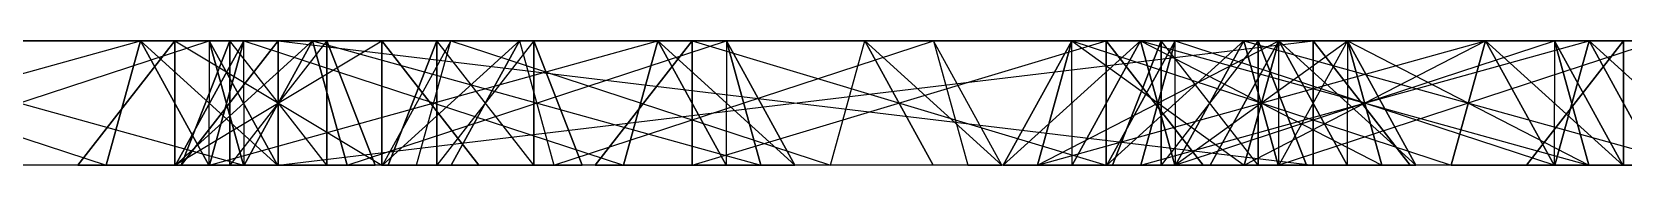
# Model space of a CAD drawing. Extents: x -3500 to 3500, y -22 to 22.
# Drawn here: x -1375.24 to -1345.1, y 19.69 to 22.05 of the extents above; entities that cross this region are included whole.
import ezdxf

# ---------------------------------------------------------------- set-up
doc = ezdxf.new("R2010")
doc.units = 0
doc.layers.add('UB3D', color=1, linetype='CONTINUOUS')

msp = doc.modelspace()

# ---------------------------------------------------------------- linework, layer by layer
at = {"layer": 'UB3D', "color": 2}
for points in [[(-1381.669488, 19.685039, 1394.524567), (-1381.018465, 22.047244, 1393.876457), (-1373.830472, 19.685039, 1402.398583)], [(-1381.018465, 22.047244, 1368.958189), (-1381.669488, 19.685039, 1368.310079), (-1373.179449, 22.047244, 1361.084173)], [(-1381.669488, 19.685039, 1368.310079), (-1373.179449, 22.047244, 1361.084173), (-1373.830472, 19.685039, 1360.436063)], [(-1381.018465, 22.047244, 1393.876457), (-1373.830472, 19.685039, 1402.398583), (-1373.179449, 22.047244, 1401.750472)], [(-1379.716496, 22.047244, 1392.580236), (-1381.018465, 22.047244, 1393.876457), (-1371.87748, 22.047244, 1400.454252)], [(-1381.018465, 22.047244, 1393.876457), (-1371.87748, 22.047244, 1400.454252), (-1373.179449, 22.047244, 1401.750472)], [(-1381.018465, 22.047244, 1368.958189), (-1379.716496, 22.047244, 1370.254409), (-1373.179449, 22.047244, 1361.084173)], [(-1379.716496, 22.047244, 1392.580236), (-1379.065472, 19.685039, 1391.932126), (-1371.87748, 22.047244, 1400.454252)], [(-1379.065472, 19.685039, 1370.90252), (-1379.716496, 22.047244, 1370.254409), (-1371.226457, 19.685039, 1363.028504)], [(-1379.716496, 22.047244, 1370.254409), (-1371.226457, 19.685039, 1363.028504), (-1371.87748, 22.047244, 1362.380394)], [(-1379.716496, 22.047244, 1370.254409), (-1373.179449, 22.047244, 1361.084173), (-1371.87748, 22.047244, 1362.380394)], [(-1379.065472, 19.685039, 1391.932126), (-1371.87748, 22.047244, 1400.454252), (-1371.226457, 19.685039, 1399.806142)], [(-1374.365709, 19.685039, 1400.18374), (-1372.528465, 22.047244, 1400.18374), (-1372.528465, 19.685039, 1399.265118)], [(-1374.365709, 19.685039, 1402.020984), (-1372.528465, 19.685039, 1402.939606), (-1372.528465, 22.047244, 1402.020984)], [(-1374.365709, 19.685039, 1400.18374), (-1374.365709, 19.685039, 1402.020984), (-1372.528465, 22.047244, 1400.18374)], [(-1374.365709, 19.685039, 1402.020984), (-1372.528465, 22.047244, 1400.18374), (-1372.528465, 22.047244, 1402.020984)], [(-1374.365709, 19.685039, 1360.813661), (-1372.528465, 22.047244, 1360.813661), (-1372.528465, 19.685039, 1359.895039)], [(-1374.365709, 19.685039, 1362.650906), (-1372.528465, 19.685039, 1363.569528), (-1372.528465, 22.047244, 1362.650906)], [(-1374.365709, 19.685039, 1360.813661), (-1374.365709, 19.685039, 1362.650906), (-1372.528465, 22.047244, 1360.813661)], [(-1374.365709, 19.685039, 1362.650906), (-1372.528465, 22.047244, 1360.813661), (-1372.528465, 22.047244, 1362.650906)], [(-1373.830472, 19.685039, 1402.398583), (-1373.179449, 22.047244, 1401.750472), (-1371.883228, 19.685039, 1403.05248)], [(-1373.179449, 22.047244, 1361.084173), (-1373.830472, 19.685039, 1360.436063), (-1371.883228, 19.685039, 1359.782165)], [(-1371.87748, 22.047244, 1400.454252), (-1373.179449, 22.047244, 1401.750472), (-1370.58126, 19.685039, 1401.75626)], [(-1373.179449, 22.047244, 1401.750472), (-1370.58126, 19.685039, 1401.75626), (-1371.883228, 19.685039, 1403.05248)], [(-1373.179449, 22.047244, 1361.084173), (-1371.87748, 22.047244, 1362.380394), (-1371.883228, 19.685039, 1359.782165)], [(-1372.528465, 22.047244, 1400.18374), (-1372.528465, 19.685039, 1399.265118), (-1368.608937, 22.047244, 1400.18374)], [(-1372.528465, 19.685039, 1399.265118), (-1368.608937, 22.047244, 1400.18374), (-1368.608937, 19.685039, 1399.265118)], [(-1372.528465, 19.685039, 1402.939606), (-1372.528465, 22.047244, 1402.020984), (-1368.608937, 19.685039, 1402.939606)], [(-1372.528465, 22.047244, 1402.020984), (-1368.608937, 19.685039, 1402.939606), (-1368.608937, 22.047244, 1402.020984)], [(-1372.528465, 22.047244, 1400.18374), (-1372.528465, 22.047244, 1402.020984), (-1368.608937, 22.047244, 1400.18374)], [(-1372.528465, 22.047244, 1402.020984), (-1368.608937, 22.047244, 1400.18374), (-1368.608937, 22.047244, 1402.020984)], [(-1372.528465, 22.047244, 1360.813661), (-1372.528465, 19.685039, 1359.895039), (-1368.608937, 22.047244, 1360.813661)], [(-1372.528465, 19.685039, 1359.895039), (-1368.608937, 22.047244, 1360.813661), (-1368.608937, 19.685039, 1359.895039)], [(-1372.528465, 19.685039, 1363.569528), (-1372.528465, 22.047244, 1362.650906), (-1368.608937, 19.685039, 1363.569528)], [(-1372.528465, 22.047244, 1362.650906), (-1368.608937, 19.685039, 1363.569528), (-1368.608937, 22.047244, 1362.650906)], [(-1372.528465, 22.047244, 1360.813661), (-1372.528465, 22.047244, 1362.650906), (-1368.608937, 22.047244, 1360.813661)], [(-1372.528465, 22.047244, 1362.650906), (-1368.608937, 22.047244, 1360.813661), (-1368.608937, 22.047244, 1362.650906)], [(-1372.515906, 19.685039, 1227.220118), (-1371.870709, 19.685039, 1229.170236), (-1371.219685, 22.047244, 1228.522126)], [(-1371.213937, 19.685039, 1225.923898), (-1372.515906, 19.685039, 1227.220118), (-1369.917717, 22.047244, 1227.225906)], [(-1372.515906, 19.685039, 1227.220118), (-1369.917717, 22.047244, 1227.225906), (-1371.219685, 22.047244, 1228.522126)], [(-1372.515906, 19.685039, 1216.71689), (-1371.219685, 22.047244, 1215.414882), (-1371.870709, 19.685039, 1214.766772)], [(-1372.515906, 19.685039, 1216.71689), (-1371.213937, 19.685039, 1218.01311), (-1371.219685, 22.047244, 1215.414882)], [(-1372.515906, 19.685039, 1282.338228), (-1371.870709, 19.685039, 1284.288346), (-1371.219685, 22.047244, 1283.640236)], [(-1371.213937, 19.685039, 1281.042008), (-1372.515906, 19.685039, 1282.338228), (-1369.917717, 22.047244, 1282.344016)], [(-1372.515906, 19.685039, 1282.338228), (-1369.917717, 22.047244, 1282.344016), (-1371.219685, 22.047244, 1283.640236)], [(-1372.515906, 19.685039, 1271.835), (-1371.219685, 22.047244, 1270.532992), (-1371.870709, 19.685039, 1269.884882)], [(-1372.515906, 19.685039, 1271.835), (-1371.213937, 19.685039, 1273.13122), (-1371.219685, 22.047244, 1270.532992)], [(-1371.487323, 19.685039, 1229.71126), (-1371.487323, 22.047244, 1227.874016), (-1372.405945, 19.685039, 1227.874016)], [(-1371.487323, 22.047244, 1227.874016), (-1372.405945, 19.685039, 1227.874016), (-1371.487323, 22.047244, 1216.062992)], [(-1372.405945, 19.685039, 1227.874016), (-1371.487323, 22.047244, 1216.062992), (-1372.405945, 19.685039, 1216.062992)], [(-1371.487323, 22.047244, 1216.062992), (-1372.405945, 19.685039, 1216.062992), (-1371.487323, 19.685039, 1214.225748)], [(-1372.405945, 19.685039, 1219.081378), (-1370.568701, 22.047244, 1219.081378), (-1370.568701, 19.685039, 1218.162756)], [(-1372.405945, 19.685039, 1220.918622), (-1370.568701, 19.685039, 1221.837244), (-1370.568701, 22.047244, 1220.918622)], [(-1372.405945, 19.685039, 1219.081378), (-1372.405945, 19.685039, 1220.918622), (-1370.568701, 22.047244, 1219.081378)], [(-1372.405945, 19.685039, 1220.918622), (-1370.568701, 22.047244, 1219.081378), (-1370.568701, 22.047244, 1220.918622)], [(-1371.487323, 19.685039, 1284.82937), (-1371.487323, 22.047244, 1282.992126), (-1372.405945, 19.685039, 1282.992126)], [(-1371.487323, 22.047244, 1282.992126), (-1372.405945, 19.685039, 1282.992126), (-1371.487323, 22.047244, 1271.181102)], [(-1372.405945, 19.685039, 1282.992126), (-1371.487323, 22.047244, 1271.181102), (-1372.405945, 19.685039, 1271.181102)], [(-1371.487323, 22.047244, 1271.181102), (-1372.405945, 19.685039, 1271.181102), (-1371.487323, 19.685039, 1269.343858)], [(-1371.87748, 22.047244, 1362.380394), (-1371.883228, 19.685039, 1359.782165), (-1370.58126, 19.685039, 1361.078386)], [(-1371.87748, 22.047244, 1400.454252), (-1371.226457, 19.685039, 1399.806142), (-1370.58126, 19.685039, 1401.75626)], [(-1371.226457, 19.685039, 1363.028504), (-1371.87748, 22.047244, 1362.380394), (-1370.58126, 19.685039, 1361.078386)], [(-1371.870709, 19.685039, 1229.170236), (-1371.219685, 22.047244, 1228.522126), (-1364.031693, 19.685039, 1237.044252)], [(-1371.219685, 22.047244, 1215.414882), (-1371.870709, 19.685039, 1214.766772), (-1363.380669, 22.047244, 1207.540866)], [(-1371.870709, 19.685039, 1214.766772), (-1363.380669, 22.047244, 1207.540866), (-1364.031693, 19.685039, 1206.892756)], [(-1371.870709, 19.685039, 1284.288346), (-1371.219685, 22.047244, 1283.640236), (-1364.031693, 19.685039, 1292.162362)], [(-1371.219685, 22.047244, 1270.532992), (-1371.870709, 19.685039, 1269.884882), (-1363.380669, 22.047244, 1262.658976)], [(-1371.870709, 19.685039, 1269.884882), (-1363.380669, 22.047244, 1262.658976), (-1364.031693, 19.685039, 1262.010866)], [(-1371.487323, 19.685039, 1229.71126), (-1369.650079, 19.685039, 1229.71126), (-1371.487323, 22.047244, 1227.874016)], [(-1369.650079, 19.685039, 1229.71126), (-1371.487323, 22.047244, 1227.874016), (-1369.650079, 22.047244, 1227.874016)], [(-1371.487323, 22.047244, 1227.874016), (-1369.650079, 22.047244, 1227.874016), (-1371.487323, 22.047244, 1216.062992)], [(-1369.650079, 22.047244, 1227.874016), (-1371.487323, 22.047244, 1216.062992), (-1369.650079, 22.047244, 1216.062992)], [(-1371.487323, 22.047244, 1216.062992), (-1369.650079, 22.047244, 1216.062992), (-1371.487323, 19.685039, 1214.225748)], [(-1369.650079, 22.047244, 1216.062992), (-1371.487323, 19.685039, 1214.225748), (-1369.650079, 19.685039, 1214.225748)], [(-1371.487323, 19.685039, 1284.82937), (-1369.650079, 19.685039, 1284.82937), (-1371.487323, 22.047244, 1282.992126)], [(-1369.650079, 19.685039, 1284.82937), (-1371.487323, 22.047244, 1282.992126), (-1369.650079, 22.047244, 1282.992126)], [(-1371.487323, 22.047244, 1282.992126), (-1369.650079, 22.047244, 1282.992126), (-1371.487323, 22.047244, 1271.181102)], [(-1369.650079, 22.047244, 1282.992126), (-1371.487323, 22.047244, 1271.181102), (-1369.650079, 22.047244, 1271.181102)], [(-1371.487323, 22.047244, 1271.181102), (-1369.650079, 22.047244, 1271.181102), (-1371.487323, 19.685039, 1269.343858)], [(-1369.650079, 22.047244, 1271.181102), (-1371.487323, 19.685039, 1269.343858), (-1369.650079, 19.685039, 1269.343858)], [(-1371.219685, 22.047244, 1228.522126), (-1364.031693, 19.685039, 1237.044252), (-1363.380669, 22.047244, 1236.396142)], [(-1369.917717, 22.047244, 1227.225906), (-1371.219685, 22.047244, 1228.522126), (-1362.078701, 22.047244, 1235.099921)], [(-1371.219685, 22.047244, 1228.522126), (-1362.078701, 22.047244, 1235.099921), (-1363.380669, 22.047244, 1236.396142)], [(-1371.213937, 19.685039, 1218.01311), (-1371.219685, 22.047244, 1215.414882), (-1369.917717, 22.047244, 1216.711102)], [(-1371.219685, 22.047244, 1215.414882), (-1369.917717, 22.047244, 1216.711102), (-1363.380669, 22.047244, 1207.540866)], [(-1371.219685, 22.047244, 1283.640236), (-1364.031693, 19.685039, 1292.162362), (-1363.380669, 22.047244, 1291.514252)], [(-1369.917717, 22.047244, 1282.344016), (-1371.219685, 22.047244, 1283.640236), (-1362.078701, 22.047244, 1290.218031)], [(-1371.219685, 22.047244, 1283.640236), (-1362.078701, 22.047244, 1290.218031), (-1363.380669, 22.047244, 1291.514252)], [(-1371.213937, 19.685039, 1273.13122), (-1371.219685, 22.047244, 1270.532992), (-1369.917717, 22.047244, 1271.829213)], [(-1371.219685, 22.047244, 1270.532992), (-1369.917717, 22.047244, 1271.829213), (-1363.380669, 22.047244, 1262.658976)], [(-1371.213937, 19.685039, 1225.923898), (-1369.917717, 22.047244, 1227.225906), (-1369.266693, 19.685039, 1226.577795)], [(-1371.213937, 19.685039, 1218.01311), (-1369.266693, 19.685039, 1217.359213), (-1369.917717, 22.047244, 1216.711102)], [(-1371.213937, 19.685039, 1281.042008), (-1369.917717, 22.047244, 1282.344016), (-1369.266693, 19.685039, 1281.695906)], [(-1371.213937, 19.685039, 1273.13122), (-1369.266693, 19.685039, 1272.477323), (-1369.917717, 22.047244, 1271.829213)], [(-1370.568701, 22.047244, 1219.081378), (-1370.568701, 19.685039, 1218.162756), (-1350.971142, 22.047244, 1219.081378)], [(-1370.568701, 19.685039, 1218.162756), (-1350.971142, 22.047244, 1219.081378), (-1350.971142, 19.685039, 1218.162756)], [(-1370.568701, 19.685039, 1221.837244), (-1370.568701, 22.047244, 1220.918622), (-1350.971142, 19.685039, 1221.837244)], [(-1370.568701, 22.047244, 1220.918622), (-1350.971142, 19.685039, 1221.837244), (-1350.971142, 22.047244, 1220.918622)], [(-1370.568701, 22.047244, 1219.081378), (-1370.568701, 22.047244, 1220.918622), (-1350.971142, 22.047244, 1219.081378)], [(-1370.568701, 22.047244, 1220.918622), (-1350.971142, 22.047244, 1219.081378), (-1350.971142, 22.047244, 1220.918622)], [(-1369.917717, 22.047244, 1227.225906), (-1369.266693, 19.685039, 1226.577795), (-1362.078701, 22.047244, 1235.099921)], [(-1369.266693, 19.685039, 1217.359213), (-1369.917717, 22.047244, 1216.711102), (-1361.427677, 19.685039, 1209.485197)], [(-1369.917717, 22.047244, 1216.711102), (-1361.427677, 19.685039, 1209.485197), (-1362.078701, 22.047244, 1208.837087)], [(-1369.917717, 22.047244, 1216.711102), (-1363.380669, 22.047244, 1207.540866), (-1362.078701, 22.047244, 1208.837087)], [(-1369.917717, 22.047244, 1282.344016), (-1369.266693, 19.685039, 1281.695906), (-1362.078701, 22.047244, 1290.218031)], [(-1369.266693, 19.685039, 1272.477323), (-1369.917717, 22.047244, 1271.829213), (-1361.427677, 19.685039, 1264.603307)], [(-1369.917717, 22.047244, 1271.829213), (-1361.427677, 19.685039, 1264.603307), (-1362.078701, 22.047244, 1263.955197)], [(-1369.917717, 22.047244, 1271.829213), (-1363.380669, 22.047244, 1262.658976), (-1362.078701, 22.047244, 1263.955197)], [(-1369.650079, 19.685039, 1229.71126), (-1368.731457, 19.685039, 1227.874016), (-1369.650079, 22.047244, 1227.874016)], [(-1368.731457, 19.685039, 1227.874016), (-1369.650079, 22.047244, 1227.874016), (-1368.731457, 19.685039, 1216.062992)], [(-1369.650079, 22.047244, 1227.874016), (-1368.731457, 19.685039, 1216.062992), (-1369.650079, 22.047244, 1216.062992)], [(-1368.731457, 19.685039, 1216.062992), (-1369.650079, 22.047244, 1216.062992), (-1369.650079, 19.685039, 1214.225748)], [(-1369.650079, 19.685039, 1284.82937), (-1368.731457, 19.685039, 1282.992126), (-1369.650079, 22.047244, 1282.992126)], [(-1368.731457, 19.685039, 1282.992126), (-1369.650079, 22.047244, 1282.992126), (-1368.731457, 19.685039, 1271.181102)], [(-1369.650079, 22.047244, 1282.992126), (-1368.731457, 19.685039, 1271.181102), (-1369.650079, 22.047244, 1271.181102)], [(-1368.731457, 19.685039, 1271.181102), (-1369.650079, 22.047244, 1271.181102), (-1369.650079, 19.685039, 1269.343858)], [(-1369.266693, 19.685039, 1226.577795), (-1362.078701, 22.047244, 1235.099921), (-1361.427677, 19.685039, 1234.451811)], [(-1369.266693, 19.685039, 1281.695906), (-1362.078701, 22.047244, 1290.218031), (-1361.427677, 19.685039, 1289.569921)], [(-1368.608937, 22.047244, 1400.18374), (-1368.608937, 19.685039, 1399.265118), (-1366.771693, 19.685039, 1400.18374)], [(-1368.608937, 19.685039, 1402.939606), (-1368.608937, 22.047244, 1402.020984), (-1366.771693, 19.685039, 1402.020984)], [(-1368.608937, 22.047244, 1400.18374), (-1368.608937, 22.047244, 1402.020984), (-1366.771693, 19.685039, 1400.18374)], [(-1368.608937, 22.047244, 1402.020984), (-1366.771693, 19.685039, 1400.18374), (-1366.771693, 19.685039, 1402.020984)], [(-1368.608937, 22.047244, 1360.813661), (-1368.608937, 19.685039, 1359.895039), (-1366.771693, 19.685039, 1360.813661)], [(-1368.608937, 19.685039, 1363.569528), (-1368.608937, 22.047244, 1362.650906), (-1366.771693, 19.685039, 1362.650906)], [(-1368.608937, 22.047244, 1360.813661), (-1368.608937, 22.047244, 1362.650906), (-1366.771693, 19.685039, 1360.813661)], [(-1368.608937, 22.047244, 1362.650906), (-1366.771693, 19.685039, 1360.813661), (-1366.771693, 19.685039, 1362.650906)], [(-1368.596378, 19.685039, 1337.456339), (-1367.951181, 19.685039, 1339.406457), (-1367.300157, 22.047244, 1338.758346)], [(-1367.294409, 19.685039, 1336.160118), (-1368.596378, 19.685039, 1337.456339), (-1365.998189, 22.047244, 1337.462126)], [(-1368.596378, 19.685039, 1337.456339), (-1365.998189, 22.047244, 1337.462126), (-1367.300157, 22.047244, 1338.758346)], [(-1367.567795, 19.685039, 1339.94748), (-1367.567795, 22.047244, 1338.110236), (-1368.486417, 19.685039, 1338.110236)], [(-1367.567795, 22.047244, 1338.110236), (-1368.486417, 19.685039, 1338.110236), (-1367.567795, 22.047244, 1306.614173)], [(-1368.486417, 19.685039, 1338.110236), (-1367.567795, 22.047244, 1306.614173), (-1368.486417, 19.685039, 1306.614173)], [(-1367.567795, 22.047244, 1306.614173), (-1368.486417, 19.685039, 1306.614173), (-1367.567795, 19.685039, 1304.776929)], [(-1367.951181, 19.685039, 1339.406457), (-1367.300157, 22.047244, 1338.758346), (-1360.112165, 19.685039, 1347.280472)], [(-1367.567795, 19.685039, 1339.94748), (-1365.730551, 19.685039, 1339.94748), (-1367.567795, 22.047244, 1338.110236)], [(-1365.730551, 19.685039, 1339.94748), (-1367.567795, 22.047244, 1338.110236), (-1365.730551, 22.047244, 1338.110236)], [(-1367.567795, 22.047244, 1338.110236), (-1365.730551, 22.047244, 1338.110236), (-1367.567795, 22.047244, 1306.614173)], [(-1365.730551, 22.047244, 1338.110236), (-1367.567795, 22.047244, 1306.614173), (-1365.730551, 22.047244, 1306.614173)], [(-1367.567795, 22.047244, 1306.614173), (-1365.730551, 22.047244, 1306.614173), (-1367.567795, 19.685039, 1304.776929)], [(-1365.730551, 22.047244, 1306.614173), (-1367.567795, 19.685039, 1304.776929), (-1365.730551, 19.685039, 1304.776929)], [(-1367.300157, 22.047244, 1338.758346), (-1360.112165, 19.685039, 1347.280472), (-1359.461142, 22.047244, 1346.632362)], [(-1365.998189, 22.047244, 1337.462126), (-1367.300157, 22.047244, 1338.758346), (-1358.159173, 22.047244, 1345.336142)], [(-1367.300157, 22.047244, 1338.758346), (-1358.159173, 22.047244, 1345.336142), (-1359.461142, 22.047244, 1346.632362)], [(-1367.294409, 19.685039, 1336.160118), (-1365.998189, 22.047244, 1337.462126), (-1365.347165, 19.685039, 1336.814016)], [(-1365.998189, 22.047244, 1337.462126), (-1365.347165, 19.685039, 1336.814016), (-1358.159173, 22.047244, 1345.336142)], [(-1365.730551, 19.685039, 1339.94748), (-1364.811929, 19.685039, 1338.110236), (-1365.730551, 22.047244, 1338.110236)], [(-1364.811929, 19.685039, 1338.110236), (-1365.730551, 22.047244, 1338.110236), (-1364.811929, 19.685039, 1306.614173)], [(-1365.730551, 22.047244, 1338.110236), (-1364.811929, 19.685039, 1306.614173), (-1365.730551, 22.047244, 1306.614173)], [(-1364.811929, 19.685039, 1306.614173), (-1365.730551, 22.047244, 1306.614173), (-1365.730551, 19.685039, 1304.776929)], [(-1365.347165, 19.685039, 1336.814016), (-1358.159173, 22.047244, 1345.336142), (-1357.50815, 19.685039, 1344.688031)], [(-1364.566929, 19.685039, 1234.829409), (-1362.729685, 22.047244, 1234.829409), (-1362.729685, 19.685039, 1233.910787)], [(-1364.566929, 19.685039, 1236.666654), (-1362.729685, 19.685039, 1237.585276), (-1362.729685, 22.047244, 1236.666654)], [(-1364.566929, 19.685039, 1234.829409), (-1364.566929, 19.685039, 1236.666654), (-1362.729685, 22.047244, 1234.829409)], [(-1364.566929, 19.685039, 1236.666654), (-1362.729685, 22.047244, 1234.829409), (-1362.729685, 22.047244, 1236.666654)], [(-1364.566929, 19.685039, 1207.270354), (-1362.729685, 22.047244, 1207.270354), (-1362.729685, 19.685039, 1206.351732)], [(-1364.566929, 19.685039, 1209.107598), (-1362.729685, 19.685039, 1210.02622), (-1362.729685, 22.047244, 1209.107598)], [(-1364.566929, 19.685039, 1207.270354), (-1364.566929, 19.685039, 1209.107598), (-1362.729685, 22.047244, 1207.270354)], [(-1364.566929, 19.685039, 1209.107598), (-1362.729685, 22.047244, 1207.270354), (-1362.729685, 22.047244, 1209.107598)], [(-1364.566929, 19.685039, 1289.94752), (-1362.729685, 22.047244, 1289.94752), (-1362.729685, 19.685039, 1289.028898)], [(-1364.566929, 19.685039, 1291.784764), (-1362.729685, 19.685039, 1292.703386), (-1362.729685, 22.047244, 1291.784764)], [(-1364.566929, 19.685039, 1289.94752), (-1364.566929, 19.685039, 1291.784764), (-1362.729685, 22.047244, 1289.94752)], [(-1364.566929, 19.685039, 1291.784764), (-1362.729685, 22.047244, 1289.94752), (-1362.729685, 22.047244, 1291.784764)], [(-1364.566929, 19.685039, 1262.388465), (-1362.729685, 22.047244, 1262.388465), (-1362.729685, 19.685039, 1261.469843)], [(-1364.566929, 19.685039, 1264.225709), (-1362.729685, 19.685039, 1265.144331), (-1362.729685, 22.047244, 1264.225709)], [(-1364.566929, 19.685039, 1262.388465), (-1364.566929, 19.685039, 1264.225709), (-1362.729685, 22.047244, 1262.388465)], [(-1364.566929, 19.685039, 1264.225709), (-1362.729685, 22.047244, 1262.388465), (-1362.729685, 22.047244, 1264.225709)], [(-1364.031693, 19.685039, 1237.044252), (-1363.380669, 22.047244, 1236.396142), (-1362.084449, 19.685039, 1237.69815)], [(-1363.380669, 22.047244, 1207.540866), (-1364.031693, 19.685039, 1206.892756), (-1362.084449, 19.685039, 1206.238858)], [(-1364.031693, 19.685039, 1292.162362), (-1363.380669, 22.047244, 1291.514252), (-1362.084449, 19.685039, 1292.81626)], [(-1363.380669, 22.047244, 1262.658976), (-1364.031693, 19.685039, 1262.010866), (-1362.084449, 19.685039, 1261.356969)], [(-1362.078701, 22.047244, 1235.099921), (-1363.380669, 22.047244, 1236.396142), (-1360.78248, 19.685039, 1236.401929)], [(-1363.380669, 22.047244, 1236.396142), (-1360.78248, 19.685039, 1236.401929), (-1362.084449, 19.685039, 1237.69815)], [(-1363.380669, 22.047244, 1207.540866), (-1362.078701, 22.047244, 1208.837087), (-1362.084449, 19.685039, 1206.238858)], [(-1362.078701, 22.047244, 1290.218031), (-1363.380669, 22.047244, 1291.514252), (-1360.78248, 19.685039, 1291.520039)], [(-1363.380669, 22.047244, 1291.514252), (-1360.78248, 19.685039, 1291.520039), (-1362.084449, 19.685039, 1292.81626)], [(-1363.380669, 22.047244, 1262.658976), (-1362.078701, 22.047244, 1263.955197), (-1362.084449, 19.685039, 1261.356969)], [(-1362.729685, 22.047244, 1234.829409), (-1362.729685, 19.685039, 1233.910787), (-1354.890669, 22.047244, 1234.829409)], [(-1362.729685, 19.685039, 1233.910787), (-1354.890669, 22.047244, 1234.829409), (-1354.890669, 19.685039, 1233.910787)], [(-1362.729685, 19.685039, 1237.585276), (-1362.729685, 22.047244, 1236.666654), (-1354.890669, 19.685039, 1237.585276)], [(-1362.729685, 22.047244, 1236.666654), (-1354.890669, 19.685039, 1237.585276), (-1354.890669, 22.047244, 1236.666654)], [(-1362.729685, 22.047244, 1234.829409), (-1362.729685, 22.047244, 1236.666654), (-1354.890669, 22.047244, 1234.829409)], [(-1362.729685, 22.047244, 1236.666654), (-1354.890669, 22.047244, 1234.829409), (-1354.890669, 22.047244, 1236.666654)], [(-1362.729685, 22.047244, 1207.270354), (-1362.729685, 19.685039, 1206.351732), (-1354.890669, 22.047244, 1207.270354)], [(-1362.729685, 19.685039, 1206.351732), (-1354.890669, 22.047244, 1207.270354), (-1354.890669, 19.685039, 1206.351732)], [(-1362.729685, 19.685039, 1210.02622), (-1362.729685, 22.047244, 1209.107598), (-1354.890669, 19.685039, 1210.02622)], [(-1362.729685, 22.047244, 1209.107598), (-1354.890669, 19.685039, 1210.02622), (-1354.890669, 22.047244, 1209.107598)], [(-1362.729685, 22.047244, 1207.270354), (-1362.729685, 22.047244, 1209.107598), (-1354.890669, 22.047244, 1207.270354)], [(-1362.729685, 22.047244, 1209.107598), (-1354.890669, 22.047244, 1207.270354), (-1354.890669, 22.047244, 1209.107598)], [(-1362.729685, 22.047244, 1289.94752), (-1362.729685, 19.685039, 1289.028898), (-1354.890669, 22.047244, 1289.94752)], [(-1362.729685, 19.685039, 1289.028898), (-1354.890669, 22.047244, 1289.94752), (-1354.890669, 19.685039, 1289.028898)], [(-1362.729685, 19.685039, 1292.703386), (-1362.729685, 22.047244, 1291.784764), (-1354.890669, 19.685039, 1292.703386)], [(-1362.729685, 22.047244, 1291.784764), (-1354.890669, 19.685039, 1292.703386), (-1354.890669, 22.047244, 1291.784764)], [(-1362.729685, 22.047244, 1289.94752), (-1362.729685, 22.047244, 1291.784764), (-1354.890669, 22.047244, 1289.94752)], [(-1362.729685, 22.047244, 1291.784764), (-1354.890669, 22.047244, 1289.94752), (-1354.890669, 22.047244, 1291.784764)], [(-1362.729685, 22.047244, 1262.388465), (-1362.729685, 19.685039, 1261.469843), (-1354.890669, 22.047244, 1262.388465)], [(-1362.729685, 19.685039, 1261.469843), (-1354.890669, 22.047244, 1262.388465), (-1354.890669, 19.685039, 1261.469843)], [(-1362.729685, 19.685039, 1265.144331), (-1362.729685, 22.047244, 1264.225709), (-1354.890669, 19.685039, 1265.144331)], [(-1362.729685, 22.047244, 1264.225709), (-1354.890669, 19.685039, 1265.144331), (-1354.890669, 22.047244, 1264.225709)], [(-1362.729685, 22.047244, 1262.388465), (-1362.729685, 22.047244, 1264.225709), (-1354.890669, 22.047244, 1262.388465)], [(-1362.729685, 22.047244, 1264.225709), (-1354.890669, 22.047244, 1262.388465), (-1354.890669, 22.047244, 1264.225709)], [(-1362.078701, 22.047244, 1208.837087), (-1362.084449, 19.685039, 1206.238858), (-1360.78248, 19.685039, 1207.535079)], [(-1362.078701, 22.047244, 1263.955197), (-1362.084449, 19.685039, 1261.356969), (-1360.78248, 19.685039, 1262.653189)], [(-1362.078701, 22.047244, 1235.099921), (-1361.427677, 19.685039, 1234.451811), (-1360.78248, 19.685039, 1236.401929)], [(-1361.427677, 19.685039, 1209.485197), (-1362.078701, 22.047244, 1208.837087), (-1360.78248, 19.685039, 1207.535079)], [(-1362.078701, 22.047244, 1290.218031), (-1361.427677, 19.685039, 1289.569921), (-1360.78248, 19.685039, 1291.520039)], [(-1361.427677, 19.685039, 1264.603307), (-1362.078701, 22.047244, 1263.955197), (-1360.78248, 19.685039, 1262.653189)], [(-1360.112165, 19.685039, 1347.280472), (-1359.461142, 22.047244, 1346.632362), (-1358.164921, 19.685039, 1347.93437)], [(-1358.159173, 22.047244, 1345.336142), (-1359.461142, 22.047244, 1346.632362), (-1356.862953, 19.685039, 1346.63815)], [(-1359.461142, 22.047244, 1346.632362), (-1356.862953, 19.685039, 1346.63815), (-1358.164921, 19.685039, 1347.93437)], [(-1358.159173, 22.047244, 1345.336142), (-1357.50815, 19.685039, 1344.688031), (-1356.862953, 19.685039, 1346.63815)], [(-1356.837874, 19.685039, 1236.401929), (-1355.541654, 22.047244, 1235.099921), (-1356.192677, 19.685039, 1234.451811)], [(-1356.837874, 19.685039, 1236.401929), (-1355.535906, 19.685039, 1237.69815), (-1355.541654, 22.047244, 1235.099921)], [(-1356.837874, 19.685039, 1207.535079), (-1356.192677, 19.685039, 1209.485197), (-1355.541654, 22.047244, 1208.837087)], [(-1355.535906, 19.685039, 1206.238858), (-1356.837874, 19.685039, 1207.535079), (-1354.239685, 22.047244, 1207.540866)], [(-1356.837874, 19.685039, 1207.535079), (-1354.239685, 22.047244, 1207.540866), (-1355.541654, 22.047244, 1208.837087)], [(-1356.837874, 19.685039, 1291.520039), (-1355.541654, 22.047244, 1290.218031), (-1356.192677, 19.685039, 1289.569921)], [(-1356.837874, 19.685039, 1291.520039), (-1355.535906, 19.685039, 1292.81626), (-1355.541654, 22.047244, 1290.218031)], [(-1356.837874, 19.685039, 1262.653189), (-1356.192677, 19.685039, 1264.603307), (-1355.541654, 22.047244, 1263.955197)], [(-1355.535906, 19.685039, 1261.356969), (-1356.837874, 19.685039, 1262.653189), (-1354.239685, 22.047244, 1262.658976)], [(-1356.837874, 19.685039, 1262.653189), (-1354.239685, 22.047244, 1262.658976), (-1355.541654, 22.047244, 1263.955197)], [(-1355.541654, 22.047244, 1235.099921), (-1356.192677, 19.685039, 1234.451811), (-1347.702638, 22.047244, 1227.225906)], [(-1356.192677, 19.685039, 1234.451811), (-1347.702638, 22.047244, 1227.225906), (-1348.353661, 19.685039, 1226.577795)], [(-1356.192677, 19.685039, 1209.485197), (-1355.541654, 22.047244, 1208.837087), (-1348.353661, 19.685039, 1217.359213)], [(-1355.541654, 22.047244, 1290.218031), (-1356.192677, 19.685039, 1289.569921), (-1351.622126, 22.047244, 1286.281024)], [(-1356.192677, 19.685039, 1289.569921), (-1351.622126, 22.047244, 1286.281024), (-1352.27315, 19.685039, 1285.632913)], [(-1356.192677, 19.685039, 1264.603307), (-1355.541654, 22.047244, 1263.955197), (-1352.27315, 19.685039, 1268.540315)], [(-1355.535906, 19.685039, 1237.69815), (-1355.541654, 22.047244, 1235.099921), (-1354.239685, 22.047244, 1236.396142)], [(-1355.541654, 22.047244, 1235.099921), (-1354.239685, 22.047244, 1236.396142), (-1347.702638, 22.047244, 1227.225906)], [(-1355.541654, 22.047244, 1208.837087), (-1348.353661, 19.685039, 1217.359213), (-1347.702638, 22.047244, 1216.711102)], [(-1354.239685, 22.047244, 1207.540866), (-1355.541654, 22.047244, 1208.837087), (-1346.400669, 22.047244, 1215.414882)], [(-1355.541654, 22.047244, 1208.837087), (-1346.400669, 22.047244, 1215.414882), (-1347.702638, 22.047244, 1216.711102)], [(-1355.535906, 19.685039, 1292.81626), (-1355.541654, 22.047244, 1290.218031), (-1354.239685, 22.047244, 1291.514252)], [(-1355.541654, 22.047244, 1290.218031), (-1354.239685, 22.047244, 1291.514252), (-1351.622126, 22.047244, 1286.281024)], [(-1355.541654, 22.047244, 1263.955197), (-1352.27315, 19.685039, 1268.540315), (-1351.622126, 22.047244, 1267.892205)], [(-1354.239685, 22.047244, 1262.658976), (-1355.541654, 22.047244, 1263.955197), (-1350.320157, 22.047244, 1266.595984)], [(-1355.541654, 22.047244, 1263.955197), (-1350.320157, 22.047244, 1266.595984), (-1351.622126, 22.047244, 1267.892205)], [(-1355.535906, 19.685039, 1237.69815), (-1353.588661, 19.685039, 1237.044252), (-1354.239685, 22.047244, 1236.396142)], [(-1355.535906, 19.685039, 1206.238858), (-1354.239685, 22.047244, 1207.540866), (-1353.588661, 19.685039, 1206.892756)], [(-1355.535906, 19.685039, 1292.81626), (-1353.588661, 19.685039, 1292.162362), (-1354.239685, 22.047244, 1291.514252)], [(-1355.535906, 19.685039, 1261.356969), (-1354.239685, 22.047244, 1262.658976), (-1353.588661, 19.685039, 1262.010866)], [(-1354.890669, 22.047244, 1234.829409), (-1354.890669, 19.685039, 1233.910787), (-1353.053425, 19.685039, 1234.829409)], [(-1354.890669, 19.685039, 1237.585276), (-1354.890669, 22.047244, 1236.666654), (-1353.053425, 19.685039, 1236.666654)], [(-1354.890669, 22.047244, 1234.829409), (-1354.890669, 22.047244, 1236.666654), (-1353.053425, 19.685039, 1234.829409)], [(-1354.890669, 22.047244, 1236.666654), (-1353.053425, 19.685039, 1234.829409), (-1353.053425, 19.685039, 1236.666654)], [(-1354.890669, 22.047244, 1207.270354), (-1354.890669, 19.685039, 1206.351732), (-1353.053425, 19.685039, 1207.270354)], [(-1354.890669, 19.685039, 1210.02622), (-1354.890669, 22.047244, 1209.107598), (-1353.053425, 19.685039, 1209.107598)], [(-1354.890669, 22.047244, 1207.270354), (-1354.890669, 22.047244, 1209.107598), (-1353.053425, 19.685039, 1207.270354)], [(-1354.890669, 22.047244, 1209.107598), (-1353.053425, 19.685039, 1207.270354), (-1353.053425, 19.685039, 1209.107598)], [(-1354.890669, 22.047244, 1289.94752), (-1354.890669, 19.685039, 1289.028898), (-1353.053425, 19.685039, 1289.94752)], [(-1354.890669, 19.685039, 1292.703386), (-1354.890669, 22.047244, 1291.784764), (-1353.053425, 19.685039, 1291.784764)], [(-1354.890669, 22.047244, 1289.94752), (-1354.890669, 22.047244, 1291.784764), (-1353.053425, 19.685039, 1289.94752)], [(-1354.890669, 22.047244, 1291.784764), (-1353.053425, 19.685039, 1289.94752), (-1353.053425, 19.685039, 1291.784764)], [(-1354.890669, 22.047244, 1262.388465), (-1354.890669, 19.685039, 1261.469843), (-1353.053425, 19.685039, 1262.388465)], [(-1354.890669, 19.685039, 1265.144331), (-1354.890669, 22.047244, 1264.225709), (-1353.053425, 19.685039, 1264.225709)], [(-1354.890669, 22.047244, 1262.388465), (-1354.890669, 22.047244, 1264.225709), (-1353.053425, 19.685039, 1262.388465)], [(-1354.890669, 22.047244, 1264.225709), (-1353.053425, 19.685039, 1262.388465), (-1353.053425, 19.685039, 1264.225709)], [(-1354.87811, 19.685039, 1392.574449), (-1354.232913, 19.685039, 1394.524567), (-1353.58189, 22.047244, 1393.876457)], [(-1353.576142, 19.685039, 1391.278228), (-1354.87811, 19.685039, 1392.574449), (-1352.279921, 22.047244, 1392.580236)], [(-1354.87811, 19.685039, 1392.574449), (-1352.279921, 22.047244, 1392.580236), (-1353.58189, 22.047244, 1393.876457)], [(-1354.87811, 19.685039, 1370.260197), (-1353.58189, 22.047244, 1368.958189), (-1354.232913, 19.685039, 1368.310079)], [(-1354.87811, 19.685039, 1370.260197), (-1353.576142, 19.685039, 1371.556417), (-1353.58189, 22.047244, 1368.958189)], [(-1353.849528, 19.685039, 1395.065591), (-1353.849528, 22.047244, 1393.228346), (-1354.76815, 19.685039, 1393.228346)], [(-1353.849528, 22.047244, 1393.228346), (-1354.76815, 19.685039, 1393.228346), (-1353.849528, 22.047244, 1369.606299)], [(-1354.76815, 19.685039, 1393.228346), (-1353.849528, 22.047244, 1369.606299), (-1354.76815, 19.685039, 1369.606299)], [(-1353.849528, 22.047244, 1369.606299), (-1354.76815, 19.685039, 1369.606299), (-1353.849528, 19.685039, 1367.769055)], [(-1353.588661, 19.685039, 1237.044252), (-1354.239685, 22.047244, 1236.396142), (-1345.749646, 19.685039, 1229.170236)], [(-1354.239685, 22.047244, 1236.396142), (-1345.749646, 19.685039, 1229.170236), (-1346.400669, 22.047244, 1228.522126)], [(-1354.239685, 22.047244, 1236.396142), (-1347.702638, 22.047244, 1227.225906), (-1346.400669, 22.047244, 1228.522126)], [(-1354.239685, 22.047244, 1207.540866), (-1353.588661, 19.685039, 1206.892756), (-1346.400669, 22.047244, 1215.414882)], [(-1353.588661, 19.685039, 1292.162362), (-1354.239685, 22.047244, 1291.514252), (-1349.669134, 19.685039, 1288.225354)], [(-1354.239685, 22.047244, 1291.514252), (-1349.669134, 19.685039, 1288.225354), (-1350.320157, 22.047244, 1287.577244)], [(-1354.239685, 22.047244, 1291.514252), (-1351.622126, 22.047244, 1286.281024), (-1350.320157, 22.047244, 1287.577244)], [(-1354.239685, 22.047244, 1262.658976), (-1353.588661, 19.685039, 1262.010866), (-1350.320157, 22.047244, 1266.595984)], [(-1354.232913, 19.685039, 1394.524567), (-1353.58189, 22.047244, 1393.876457), (-1346.393898, 19.685039, 1402.398583)], [(-1353.58189, 22.047244, 1368.958189), (-1354.232913, 19.685039, 1368.310079), (-1345.742874, 22.047244, 1361.084173)], [(-1354.232913, 19.685039, 1368.310079), (-1345.742874, 22.047244, 1361.084173), (-1346.393898, 19.685039, 1360.436063)], [(-1353.849528, 19.685039, 1395.065591), (-1352.012283, 19.685039, 1395.065591), (-1353.849528, 22.047244, 1393.228346)], [(-1352.012283, 19.685039, 1395.065591), (-1353.849528, 22.047244, 1393.228346), (-1352.012283, 22.047244, 1393.228346)], [(-1353.849528, 22.047244, 1393.228346), (-1352.012283, 22.047244, 1393.228346), (-1353.849528, 22.047244, 1369.606299)], [(-1352.012283, 22.047244, 1393.228346), (-1353.849528, 22.047244, 1369.606299), (-1352.012283, 22.047244, 1369.606299)], [(-1353.849528, 22.047244, 1369.606299), (-1352.012283, 22.047244, 1369.606299), (-1353.849528, 19.685039, 1367.769055)], [(-1352.012283, 22.047244, 1369.606299), (-1353.849528, 19.685039, 1367.769055), (-1352.012283, 19.685039, 1367.769055)], [(-1353.588661, 19.685039, 1206.892756), (-1346.400669, 22.047244, 1215.414882), (-1345.749646, 19.685039, 1214.766772)], [(-1353.588661, 19.685039, 1262.010866), (-1350.320157, 22.047244, 1266.595984), (-1349.669134, 19.685039, 1265.947874)], [(-1353.58189, 22.047244, 1393.876457), (-1346.393898, 19.685039, 1402.398583), (-1345.742874, 22.047244, 1401.750472)], [(-1352.279921, 22.047244, 1392.580236), (-1353.58189, 22.047244, 1393.876457), (-1344.440906, 22.047244, 1400.454252)], [(-1353.58189, 22.047244, 1393.876457), (-1344.440906, 22.047244, 1400.454252), (-1345.742874, 22.047244, 1401.750472)], [(-1353.576142, 19.685039, 1371.556417), (-1353.58189, 22.047244, 1368.958189), (-1352.279921, 22.047244, 1370.254409)], [(-1353.58189, 22.047244, 1368.958189), (-1352.279921, 22.047244, 1370.254409), (-1345.742874, 22.047244, 1361.084173)], [(-1353.576142, 19.685039, 1391.278228), (-1352.279921, 22.047244, 1392.580236), (-1351.628898, 19.685039, 1391.932126)], [(-1353.576142, 19.685039, 1371.556417), (-1351.628898, 19.685039, 1370.90252), (-1352.279921, 22.047244, 1370.254409)], [(-1352.918346, 19.685039, 1220.653937), (-1351.622126, 22.047244, 1219.351929), (-1352.27315, 19.685039, 1218.70378)], [(-1352.918346, 19.685039, 1220.653937), (-1351.616378, 19.685039, 1221.950079), (-1351.622126, 22.047244, 1219.351929)], [(-1352.279921, 22.047244, 1392.580236), (-1351.628898, 19.685039, 1391.932126), (-1344.440906, 22.047244, 1400.454252)], [(-1351.628898, 19.685039, 1370.90252), (-1352.279921, 22.047244, 1370.254409), (-1343.789882, 19.685039, 1363.028504)], [(-1352.279921, 22.047244, 1370.254409), (-1343.789882, 19.685039, 1363.028504), (-1344.440906, 22.047244, 1362.380394)], [(-1352.279921, 22.047244, 1370.254409), (-1345.742874, 22.047244, 1361.084173), (-1344.440906, 22.047244, 1362.380394)], [(-1351.622126, 22.047244, 1219.351929), (-1352.27315, 19.685039, 1218.70378), (-1347.702638, 22.047244, 1215.414921)], [(-1352.27315, 19.685039, 1218.70378), (-1347.702638, 22.047244, 1215.414921), (-1348.353661, 19.685039, 1214.766772)], [(-1351.622126, 22.047244, 1286.281024), (-1352.27315, 19.685039, 1285.632913), (-1350.325906, 19.685039, 1284.979016)], [(-1352.27315, 19.685039, 1268.540315), (-1351.622126, 22.047244, 1267.892205), (-1350.325906, 19.685039, 1269.194213)], [(-1352.012283, 19.685039, 1395.065591), (-1351.093661, 19.685039, 1393.228346), (-1352.012283, 22.047244, 1393.228346)], [(-1351.093661, 19.685039, 1393.228346), (-1352.012283, 22.047244, 1393.228346), (-1351.093661, 19.685039, 1369.606299)], [(-1352.012283, 22.047244, 1393.228346), (-1351.093661, 19.685039, 1369.606299), (-1352.012283, 22.047244, 1369.606299)], [(-1351.093661, 19.685039, 1369.606299), (-1352.012283, 22.047244, 1369.606299), (-1352.012283, 19.685039, 1367.769055)], [(-1351.628898, 19.685039, 1391.932126), (-1344.440906, 22.047244, 1400.454252), (-1343.789882, 19.685039, 1399.806142)], [(-1351.616378, 19.685039, 1221.950079), (-1351.622126, 22.047244, 1219.351929), (-1350.320157, 22.047244, 1220.648071)], [(-1351.622126, 22.047244, 1219.351929), (-1350.320157, 22.047244, 1220.648071), (-1347.702638, 22.047244, 1215.414921)], [(-1351.622126, 22.047244, 1286.281024), (-1350.320157, 22.047244, 1287.577244), (-1350.325906, 19.685039, 1284.979016)], [(-1350.320157, 22.047244, 1266.595984), (-1351.622126, 22.047244, 1267.892205), (-1349.023937, 19.685039, 1267.897992)], [(-1351.622126, 22.047244, 1267.892205), (-1349.023937, 19.685039, 1267.897992), (-1350.325906, 19.685039, 1269.194213)], [(-1351.616378, 19.685039, 1221.950079), (-1349.669134, 19.685039, 1221.29622), (-1350.320157, 22.047244, 1220.648071)], [(-1350.971142, 22.047244, 1219.081378), (-1350.971142, 19.685039, 1218.162756), (-1349.133898, 19.685039, 1219.081378)], [(-1350.971142, 19.685039, 1221.837244), (-1350.971142, 22.047244, 1220.918622), (-1349.133898, 19.685039, 1220.918622)], [(-1350.971142, 22.047244, 1219.081378), (-1350.971142, 22.047244, 1220.918622), (-1349.133898, 19.685039, 1219.081378)], [(-1350.971142, 22.047244, 1220.918622), (-1349.133898, 19.685039, 1219.081378), (-1349.133898, 19.685039, 1220.918622)], [(-1350.320157, 22.047244, 1287.577244), (-1350.325906, 19.685039, 1284.979016), (-1349.023937, 19.685039, 1286.275236)], [(-1349.669134, 19.685039, 1221.29622), (-1350.320157, 22.047244, 1220.648071), (-1345.749646, 19.685039, 1217.359213)], [(-1350.320157, 22.047244, 1220.648071), (-1345.749646, 19.685039, 1217.359213), (-1346.400669, 22.047244, 1216.711063)], [(-1350.320157, 22.047244, 1220.648071), (-1347.702638, 22.047244, 1215.414921), (-1346.400669, 22.047244, 1216.711063)], [(-1349.669134, 19.685039, 1288.225354), (-1350.320157, 22.047244, 1287.577244), (-1349.023937, 19.685039, 1286.275236)], [(-1350.320157, 22.047244, 1266.595984), (-1349.669134, 19.685039, 1265.947874), (-1349.023937, 19.685039, 1267.897992)], [(-1347.702638, 22.047244, 1227.225906), (-1348.353661, 19.685039, 1226.577795), (-1346.406417, 19.685039, 1225.923898)], [(-1348.353661, 19.685039, 1217.359213), (-1347.702638, 22.047244, 1216.711102), (-1346.406417, 19.685039, 1218.01311)], [(-1347.702638, 22.047244, 1215.414921), (-1348.353661, 19.685039, 1214.766772), (-1346.406417, 19.685039, 1214.112913)], [(-1347.702638, 22.047244, 1227.225906), (-1346.400669, 22.047244, 1228.522126), (-1346.406417, 19.685039, 1225.923898)], [(-1346.400669, 22.047244, 1215.414882), (-1347.702638, 22.047244, 1216.711102), (-1345.104449, 19.685039, 1216.71689)], [(-1347.702638, 22.047244, 1216.711102), (-1345.104449, 19.685039, 1216.71689), (-1346.406417, 19.685039, 1218.01311)], [(-1347.702638, 22.047244, 1215.414921), (-1346.400669, 22.047244, 1216.711063), (-1346.406417, 19.685039, 1214.112913)], [(-1346.929134, 19.685039, 1400.18374), (-1345.09189, 22.047244, 1400.18374), (-1345.09189, 19.685039, 1399.265118)], [(-1346.929134, 19.685039, 1402.020984), (-1345.09189, 19.685039, 1402.939606), (-1345.09189, 22.047244, 1402.020984)], [(-1346.929134, 19.685039, 1400.18374), (-1346.929134, 19.685039, 1402.020984), (-1345.09189, 22.047244, 1400.18374)], [(-1346.929134, 19.685039, 1402.020984), (-1345.09189, 22.047244, 1400.18374), (-1345.09189, 22.047244, 1402.020984)], [(-1346.929134, 19.685039, 1360.813661), (-1345.09189, 22.047244, 1360.813661), (-1345.09189, 19.685039, 1359.895039)], [(-1346.929134, 19.685039, 1362.650906), (-1345.09189, 19.685039, 1363.569528), (-1345.09189, 22.047244, 1362.650906)], [(-1346.929134, 19.685039, 1360.813661), (-1346.929134, 19.685039, 1362.650906), (-1345.09189, 22.047244, 1360.813661)], [(-1346.929134, 19.685039, 1362.650906), (-1345.09189, 22.047244, 1360.813661), (-1345.09189, 22.047244, 1362.650906)], [(-1346.400669, 22.047244, 1228.522126), (-1346.406417, 19.685039, 1225.923898), (-1345.104449, 19.685039, 1227.220118)], [(-1346.400669, 22.047244, 1216.711063), (-1346.406417, 19.685039, 1214.112913), (-1345.104449, 19.685039, 1215.409055)], [(-1345.749646, 19.685039, 1229.170236), (-1346.400669, 22.047244, 1228.522126), (-1345.104449, 19.685039, 1227.220118)], [(-1346.400669, 22.047244, 1215.414882), (-1345.749646, 19.685039, 1214.766772), (-1345.104449, 19.685039, 1216.71689)], [(-1345.749646, 19.685039, 1217.359213), (-1346.400669, 22.047244, 1216.711063), (-1345.104449, 19.685039, 1215.409055)], [(-1346.393898, 19.685039, 1402.398583), (-1345.742874, 22.047244, 1401.750472), (-1344.446654, 19.685039, 1403.05248)], [(-1345.742874, 22.047244, 1361.084173), (-1346.393898, 19.685039, 1360.436063), (-1344.446654, 19.685039, 1359.782165)], [(-1344.440906, 22.047244, 1400.454252), (-1345.742874, 22.047244, 1401.750472), (-1343.144685, 19.685039, 1401.75626)], [(-1345.742874, 22.047244, 1401.750472), (-1343.144685, 19.685039, 1401.75626), (-1344.446654, 19.685039, 1403.05248)], [(-1345.742874, 22.047244, 1361.084173), (-1344.440906, 22.047244, 1362.380394), (-1344.446654, 19.685039, 1359.782165)]]:
    msp.add_3dface(points, dxfattribs=at)

doc.saveas('drawing.dxf')
